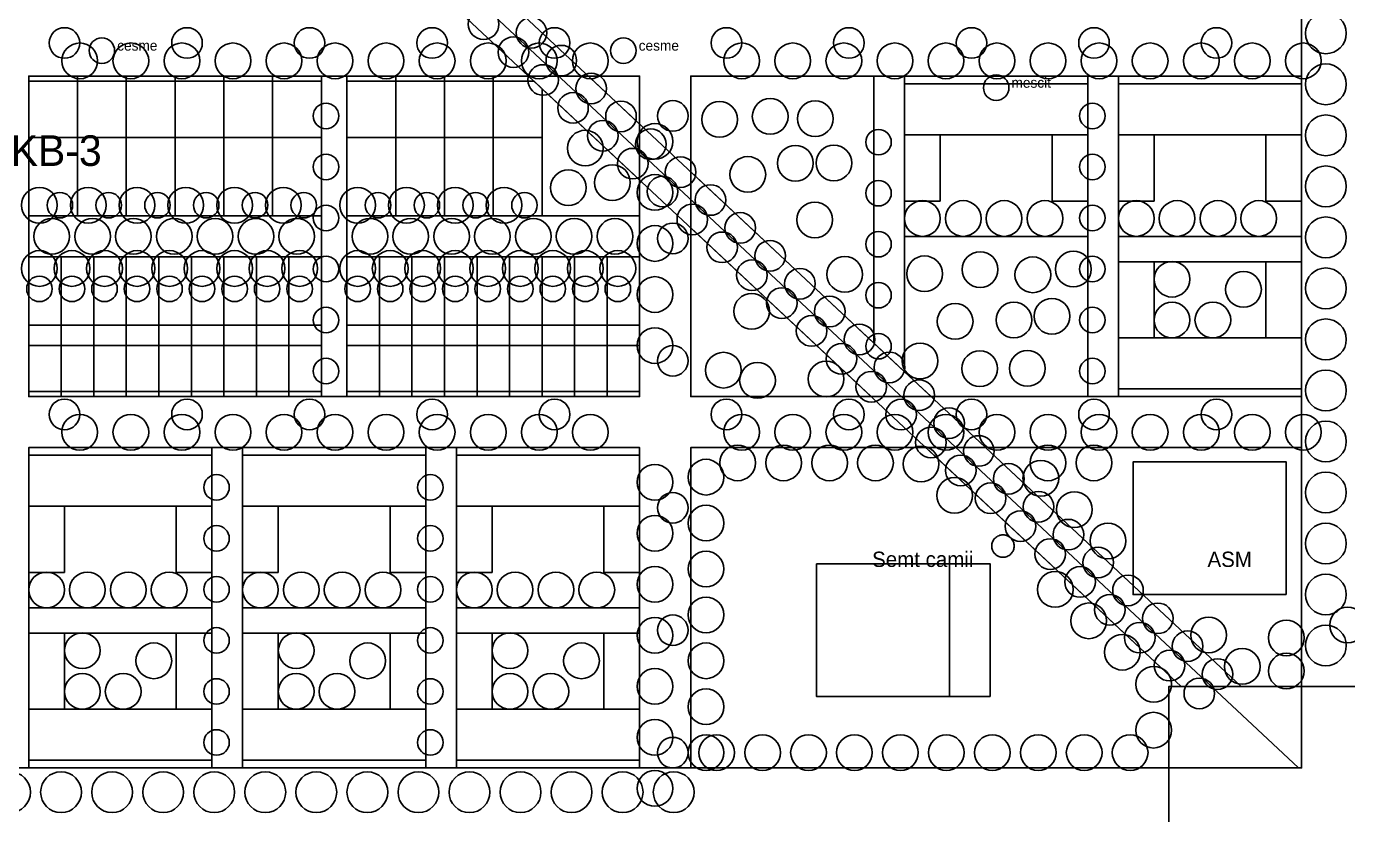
# Model space of a CAD drawing. Header units: metres. Extents: x -4 to 860, y -4 to 754.
# Drawn here: x 141.2 to 400, y 374.9 to 529.4 of the extents above; entities that cross this region are included whole.
import ezdxf

# ---------------------------------------------------------------- set-up
doc = ezdxf.new("R2010")
doc.units = ezdxf.units.M
for name, color, linetype in [('ADA_ORTAK', 82, 'Continuous'), ('AGAC', 94, 'Continuous'), ('BINA_T1', 34, 'Continuous'), ('BINA_T2', 24, 'Continuous'), ('BINA_T3', 14, 'Continuous'), ('CEP_YESIL', 63, 'Continuous'), ('DONATI_ARSA', 150, 'Continuous'), ('DONATI_BINA', 5, 'Continuous'), ('KOMSULUK_BIRIMI', 6, 'Continuous'), ('KOSE_EVI', 1, 'Continuous'), ('METIN', 7, 'Continuous'), ('MEYDAN', 40, 'Continuous'), ('PARSEL_T1', 32, 'Continuous'), ('PARSEL_T2', 32, 'Continuous'), ('PARSEL_T3', 32, 'Continuous'), ('SEMBOL', 1, 'Continuous'), ('T1_GENISLEME', 34, 'Continuous'), ('YOL_S1_CADDE', 8, 'Continuous'), ('YOL_S2', 9, 'Continuous'), ('YOL_S3_YAYA', 30, 'Continuous')]:
    doc.layers.add(name, color=color, linetype=linetype)

msp = doc.modelspace()

# ---------------------------------------------------------------- linework, layer by layer
at = {"layer": 'ADA_ORTAK'}
for points in [[(141.67, 484.2), (141.67, 492.2), (199, 492.2), (199, 484.2)], [(204, 484.2), (204, 492.2), (261.33, 492.2), (261.33, 484.2)]]:
    msp.add_lwpolyline(points, close=True, dxfattribs=at)
at = {"layer": 'AGAC'}
for centre, radius in [((230.76, 529.78), 3), ((240.15, 528.11), 3), ((395.75, 528), 4), ((148.67, 526.1), 3), ((172.67, 526.1), 3), ((196.67, 526.1), 3), ((220.67, 526.1), 3), ((244.67, 526.1), 3), ((278.33, 526.1), 3), ((302.33, 526.1), 3), ((326.33, 526.1), 3), ((350.33, 526.1), 3), ((374.33, 526.1), 3), ((151.67, 522.6), 3.5), ((161.67, 522.6), 3.5), ((171.67, 522.6), 3.5), ((181.67, 522.6), 3.5), ((191.67, 522.6), 3.5), ((201.67, 522.6), 3.5), ((211.67, 522.6), 3.5), ((221.67, 522.6), 3.5), ((231.67, 522.6), 3.5), ((236.6, 524.31), 3), ((241.67, 522.6), 3.5), ((245.99, 522.64), 3), ((251.67, 522.6), 3.5), ((281.33, 522.6), 3.5), ((291.33, 522.6), 3.5), ((301.33, 522.6), 3.5), ((311.33, 522.6), 3.5), ((321.33, 522.6), 3.5), ((331.33, 522.6), 3.5), ((341.33, 522.6), 3.5), ((351.33, 522.6), 3.5), ((361.33, 522.6), 3.5), ((371.33, 522.6), 3.5), ((381.33, 522.6), 3.5), ((391.33, 522.6), 3.5), ((242.44, 518.85), 3), ((251.83, 517.18), 3), ((395.75, 518), 4), ((248.28, 513.38), 3), ((286.9, 511.71), 3.5), ((199.9, 511.8), 2.5), ((257.68, 511.71), 3), ((267.83, 511.8), 3), ((276.99, 511.12), 3.5), ((295.73, 511.26), 3.5), ((350.01, 511.8), 2.5), ((254.12, 507.92), 3), ((264.33, 506.8), 3.5), ((395.75, 508), 4), ((250.69, 505.49), 3.5), ((263.52, 506.25), 3), ((308.12, 506.66), 2.5), ((259.97, 502.45), 3), ((291.84, 502.53), 3.5), ((299.38, 502.57), 3.5), ((199.9, 501.8), 2.5), ((255.99, 498.73), 3.5), ((269.36, 500.78), 3), ((282.52, 500.33), 3.5), ((350.01, 501.8), 2.5), ((247.37, 497.74), 3.5), ((264.33, 496.8), 3.5), ((265.81, 496.99), 3), ((395.75, 498), 4), ((143.77, 494.3), 3.5), ((153.32, 494.3), 3.5), ((162.88, 494.3), 3.5), ((172.43, 494.3), 3.5), ((181.99, 494.3), 3.5), ((191.54, 494.3), 3.5), ((206.1, 494.3), 3.5), ((215.66, 494.3), 3.5), ((225.21, 494.3), 3.5), ((234.77, 494.3), 3.5), ((275.2, 495.32), 3), ((308.12, 496.66), 2.5), ((147.77, 494.3), 2.5), ((157.32, 494.3), 2.5), ((166.88, 494.3), 2.5), ((176.43, 494.3), 2.5), ((185.99, 494.3), 2.5), ((195.54, 494.3), 2.5), ((199.9, 491.8), 2.5), ((210.1, 494.3), 2.5), ((219.66, 494.3), 2.5), ((229.21, 494.3), 2.5), ((238.77, 494.3), 2.5), ((271.65, 491.52), 3), ((295.64, 491.42), 3.5), ((316.72, 491.7), 3.5), ((324.72, 491.7), 3.5), ((332.72, 491.7), 3.5), ((340.72, 491.7), 3.5), ((350.01, 491.8), 2.5), ((358.61, 491.7), 3.5), ((366.61, 491.7), 3.5), ((374.61, 491.7), 3.5), ((382.61, 491.7), 3.5), ((146.17, 488.2), 3.5), ((154.17, 488.2), 3.5), ((162.17, 488.2), 3.5), ((170.17, 488.2), 3.5), ((178.17, 488.2), 3.5), ((186.17, 488.2), 3.5), ((194.17, 488.2), 3.5), ((208.5, 488.2), 3.5), ((216.5, 488.2), 3.5), ((224.5, 488.2), 3.5), ((232.5, 488.2), 3.5), ((240.5, 488.2), 3.5), ((248.5, 488.2), 3.5), ((256.5, 488.2), 3.5), ((281.04, 489.85), 3), ((395.75, 488), 4), ((264.33, 486.8), 3.5), ((267.83, 487.8), 3), ((308.12, 486.66), 2.5), ((277.49, 486.05), 3), ((286.89, 484.39), 3), ((143.77, 481.9), 3.5), ((150.14, 481.9), 3.5), ((156.51, 481.9), 3.5), ((162.88, 481.9), 3.5), ((169.25, 481.9), 3.5), ((175.62, 481.9), 3.5), ((181.99, 481.9), 3.5), ((188.36, 481.9), 3.5), ((194.73, 481.9), 3.5), ((199.9, 481.8), 2.5), ((206.1, 481.9), 3.5), ((212.47, 481.9), 3.5), ((218.84, 481.9), 3.5), ((225.21, 481.9), 3.5), ((231.58, 481.9), 3.5), ((237.95, 481.9), 3.5), ((244.32, 481.9), 3.5), ((250.69, 481.9), 3.5), ((257.06, 481.9), 3.5), ((301.51, 480.75), 3.5), ((317.14, 480.86), 3.5), ((328.02, 481.69), 3.5), ((338.35, 480.66), 3.5), ((346.29, 481.78), 3.5), ((350.01, 481.8), 2.5), ((283.33, 480.59), 3), ((292.73, 478.92), 3), ((365.61, 479.8), 3.5), ((395.75, 478), 4), ((143.77, 477.9), 2.5), ((150.14, 477.9), 2.5), ((156.51, 477.9), 2.5), ((162.88, 477.9), 2.5), ((169.25, 477.9), 2.5), ((175.62, 477.9), 2.5), ((181.99, 477.9), 2.5), ((188.36, 477.9), 2.5), ((194.73, 477.9), 2.5), ((206.1, 477.9), 2.5), ((212.47, 477.9), 2.5), ((218.84, 477.9), 2.5), ((225.21, 477.9), 2.5), ((231.58, 477.9), 2.5), ((237.95, 477.9), 2.5), ((244.32, 477.9), 2.5), ((250.69, 477.9), 2.5), ((257.06, 477.9), 2.5), ((264.33, 476.8), 3.5), ((308.12, 476.66), 2.5), ((379.61, 477.8), 3.5), ((283.27, 473.51), 3.5), ((289.18, 475.12), 3), ((298.57, 473.45), 3), ((199.9, 471.8), 2.5), ((323.13, 471.52), 3.5), ((334.64, 471.8), 3.5), ((342.1, 472.54), 3.5), ((350.01, 471.8), 2.5), ((365.61, 471.8), 3.5), ((373.61, 471.8), 3.5), ((295.02, 469.66), 3), ((304.41, 467.99), 3), ((395.75, 468), 4), ((264.33, 466.8), 3.5), ((308.12, 466.66), 2.5), ((267.83, 463.8), 3), ((300.86, 464.19), 3), ((316.26, 463.78), 3.5), ((337.28, 462.32), 3.5), ((199.9, 461.8), 2.5), ((277.74, 461.97), 3.5), ((284.42, 459.96), 3.5), ((297.86, 460.24), 3.5), ((310.25, 462.52), 3), ((327.96, 462.27), 3.5), ((350.01, 461.8), 2.5), ((306.7, 458.73), 3), ((395.75, 458), 4), ((316.1, 457.06), 3), ((148.67, 453.3), 3), ((172.67, 453.3), 3), ((196.67, 453.3), 3), ((220.67, 453.3), 3), ((244.67, 453.3), 3), ((278.33, 453.3), 3), ((302.33, 453.3), 3), ((312.54, 453.26), 3), ((326.33, 453.3), 3), ((350.33, 453.3), 3), ((374.33, 453.3), 3), ((151.67, 449.8), 3.5), ((161.67, 449.8), 3.5), ((171.67, 449.8), 3.5), ((181.67, 449.8), 3.5), ((191.67, 449.8), 3.5), ((201.67, 449.8), 3.5), ((211.67, 449.8), 3.5), ((221.67, 449.8), 3.5), ((231.67, 449.8), 3.5), ((241.67, 449.8), 3.5), ((251.67, 449.8), 3.5), ((281.33, 449.8), 3.5), ((291.33, 449.8), 3.5), ((301.33, 449.8), 3.5), ((311.33, 449.8), 3.5), ((321.33, 449.8), 3.5), ((321.94, 451.59), 3), ((331.33, 449.8), 3.5), ((341.33, 449.8), 3.5), ((351.33, 449.8), 3.5), ((361.33, 449.8), 3.5), ((371.33, 449.8), 3.5), ((381.33, 449.8), 3.5), ((391.33, 449.8), 3.5), ((318.39, 447.8), 3), ((395.75, 448), 4), ((327.78, 446.13), 3), ((280.53, 443.8), 3.5), ((289.53, 443.8), 3.5), ((298.53, 443.8), 3.5), ((307.53, 443.8), 3.5), ((316.45, 443.58), 3.5), ((324.23, 442.33), 3), ((341.31, 443.8), 3.5), ((350.31, 443.8), 3.5), ((264.33, 440), 3.5), ((274.33, 441), 3.5), ((333.62, 440.66), 3), ((339.92, 440.79), 3.5), ((178.46, 439), 2.5), ((220.34, 439), 2.5), ((323.02, 437.43), 3.5), ((395.75, 438), 4), ((267.83, 435), 3), ((330.07, 436.86), 3), ((339.46, 435.2), 3), ((346.49, 434.64), 3.5), ((274.33, 432), 3.5), ((264.33, 430), 3.5), ((335.91, 431.4), 3), ((345.31, 429.73), 3), ((178.46, 429), 2.5), ((220.34, 429), 2.5), ((353.07, 428.5), 3.5), ((395.75, 428), 4), ((341.75, 425.93), 3), ((351.15, 424.27), 3), ((274.33, 423), 3.5), ((145.17, 418.9), 3.5), ((153.17, 418.9), 3.5), ((161.17, 418.9), 3.5), ((169.17, 418.9), 3.5), ((187.06, 418.9), 3.5), ((195.06, 418.9), 3.5), ((203.06, 418.9), 3.5), ((211.06, 418.9), 3.5), ((228.94, 418.9), 3.5), ((236.94, 418.9), 3.5), ((244.94, 418.9), 3.5), ((252.94, 418.9), 3.5), ((264.33, 420), 3.5), ((342.74, 418.99), 3.5), ((347.6, 420.47), 3), ((395.75, 418), 4), ((178.46, 419), 2.5), ((220.34, 419), 2.5), ((356.99, 418.8), 3), ((274.33, 414), 3.5), ((353.44, 415), 3), ((349.31, 412.84), 3.5), ((362.83, 413.33), 3), ((178.46, 409), 2.5), ((220.34, 409), 2.5), ((264.33, 410), 3.5), ((267.83, 411), 3), ((359.28, 409.54), 3), ((372.78, 410.05), 3.5), ((388, 409.49), 3.5), ((395.75, 408), 4), ((152.17, 407), 3.5), ((194.06, 407), 3.5), ((235.94, 407), 3.5), ((355.88, 406.69), 3.5), ((368.67, 407.87), 3), ((166.17, 405), 3.5), ((208.06, 405), 3.5), ((249.94, 405), 3.5), ((274.33, 405), 3.5), ((365.12, 404.07), 3), ((379.36, 403.9), 3.5), ((388, 403), 3.5), ((362.03, 400.41), 3.5), ((374.52, 402.4), 3), ((152.17, 399), 3.5), ((160.17, 399), 3.5), ((178.46, 399), 2.5), ((194.06, 399), 3.5), ((202.06, 399), 3.5), ((220.34, 399), 2.5), ((235.94, 399), 3.5), ((243.94, 399), 3.5), ((264.33, 400), 3.5), ((370.96, 398.61), 3), ((274.33, 396), 3.5), ((264.33, 390), 3.5), ((362, 391.41), 3.5), ((178.46, 389), 2.5), ((220.34, 389), 2.5), ((267.83, 387), 3), ((274.33, 387), 3.5), ((276.41, 387), 3.5), ((285.41, 387), 3.5), ((294.41, 387), 3.5), ((303.41, 387), 3.5), ((312.41, 387), 3.5), ((321.41, 387), 3.5), ((330.41, 387), 3.5), ((339.41, 387), 3.5), ((348.41, 387), 3.5), ((357.41, 387), 3.5), ((138, 379.25), 4), ((148, 379.25), 4), ((158, 379.25), 4), ((168, 379.25), 4), ((178, 379.25), 4), ((188, 379.25), 4), ((198, 379.25), 4), ((208, 379.25), 4), ((218, 379.25), 4), ((228, 379.25), 4), ((238, 379.25), 4), ((248, 379.25), 4), ((258, 379.25), 4), ((264.33, 380), 3.5), ((268, 379.25), 4)]:
    msp.add_circle(centre, radius, dxfattribs=at)
at = {"layer": 'BINA_T1'}
for points in [[(148.04, 457.8), (148.04, 466.8), (141.67, 466.8), (141.67, 457.8)], [(154.41, 457.8), (154.41, 466.8), (148.04, 466.8), (148.04, 457.8)], [(160.78, 457.8), (160.78, 466.8), (154.41, 466.8), (154.41, 457.8)], [(167.15, 457.8), (167.15, 466.8), (160.78, 466.8), (160.78, 457.8)], [(173.52, 457.8), (173.52, 466.8), (167.15, 466.8), (167.15, 457.8)], [(179.89, 457.8), (179.89, 466.8), (173.52, 466.8), (173.52, 457.8)], [(186.26, 457.8), (186.26, 466.8), (179.89, 466.8), (179.89, 457.8)], [(192.63, 457.8), (192.63, 466.8), (186.26, 466.8), (186.26, 457.8)], [(199, 457.8), (199, 466.8), (192.63, 466.8), (192.63, 457.8)], [(210.37, 457.8), (210.37, 466.8), (204, 466.8), (204, 457.8)], [(216.74, 457.8), (216.74, 466.8), (210.37, 466.8), (210.37, 457.8)], [(223.11, 457.8), (223.11, 466.8), (216.74, 466.8), (216.74, 457.8)], [(229.48, 457.8), (229.48, 466.8), (223.11, 466.8), (223.11, 457.8)], [(235.85, 457.8), (235.85, 466.8), (229.48, 466.8), (229.48, 457.8)], [(242.22, 457.8), (242.22, 466.8), (235.85, 466.8), (235.85, 457.8)], [(248.59, 457.8), (248.59, 466.8), (242.22, 466.8), (242.22, 457.8)], [(254.96, 457.8), (254.96, 466.8), (248.59, 466.8), (248.59, 457.8)], [(261.33, 457.8), (261.33, 466.8), (254.96, 466.8), (254.96, 457.8)]]:
    msp.add_lwpolyline(points, close=True, dxfattribs=at)
at = {"layer": 'BINA_T2'}
for points in [[(151.22, 507.6), (151.22, 518.6), (141.67, 518.6), (141.67, 507.6)], [(160.78, 507.6), (160.78, 518.6), (151.22, 518.6), (151.22, 507.6)], [(170.33, 507.6), (170.33, 518.6), (160.78, 518.6), (160.78, 507.6)], [(179.89, 507.6), (179.89, 518.6), (170.33, 518.6), (170.33, 507.6)], [(189.44, 507.6), (189.44, 518.6), (179.89, 518.6), (179.89, 507.6)], [(199, 507.6), (199, 518.6), (189.44, 518.6), (189.44, 507.6)], [(213.56, 507.6), (213.56, 518.6), (204, 518.6), (204, 507.6)], [(223.11, 507.6), (223.11, 518.6), (213.56, 518.6), (213.56, 507.6)], [(232.67, 507.6), (232.67, 518.6), (223.11, 518.6), (223.11, 507.6)], [(242.22, 507.6), (232.67, 507.6), (232.67, 518.6), (240.66, 518.6), (242.22, 517.13)]]:
    msp.add_lwpolyline(points, close=True, dxfattribs=at)
at = {"layer": 'BINA_T3'}
for points in [[(349.11, 508.1), (349.11, 518.1), (313.22, 518.1), (313.22, 508.1)], [(391, 508.1), (391, 518.1), (355.11, 518.1), (355.11, 508.1)], [(320.22, 495.1), (320.22, 508.1), (313.22, 508.1), (313.22, 495.1)], [(349.11, 495.1), (349.11, 508.1), (342.11, 508.1), (342.11, 495.1)], [(362.11, 495.1), (362.11, 508.1), (355.11, 508.1), (355.11, 495.1)], [(391, 495.1), (391, 508.1), (384, 508.1), (384, 495.1)], [(391, 483.2), (391, 488.2), (355.11, 488.2), (355.11, 483.2)], [(362.11, 468.3), (362.11, 483.2), (355.11, 483.2), (355.11, 468.3)], [(391, 468.3), (391, 483.2), (384, 483.2), (384, 468.3)], [(391, 458.3), (391, 468.3), (355.11, 468.3), (355.11, 458.3)], [(177.56, 435.3), (177.56, 445.3), (141.67, 445.3), (141.67, 435.3)], [(219.44, 435.3), (219.44, 445.3), (183.56, 445.3), (183.56, 435.3)], [(261.33, 435.3), (261.33, 445.3), (225.44, 445.3), (225.44, 435.3)], [(148.67, 422.3), (148.67, 435.3), (141.67, 435.3), (141.67, 422.3)], [(177.56, 422.3), (177.56, 435.3), (170.56, 435.3), (170.56, 422.3)], [(190.56, 422.3), (190.56, 435.3), (183.56, 435.3), (183.56, 422.3)], [(219.44, 422.3), (219.44, 435.3), (212.44, 435.3), (212.44, 422.3)], [(232.44, 422.3), (232.44, 435.3), (225.44, 435.3), (225.44, 422.3)], [(261.33, 422.3), (261.33, 435.3), (254.33, 435.3), (254.33, 422.3)], [(177.56, 410.4), (177.56, 415.4), (141.67, 415.4), (141.67, 410.4)], [(219.44, 410.4), (219.44, 415.4), (183.56, 415.4), (183.56, 410.4)], [(261.33, 410.4), (261.33, 415.4), (225.44, 415.4), (225.44, 410.4)], [(148.67, 395.5), (148.67, 410.4), (141.67, 410.4), (141.67, 395.5)], [(177.56, 395.5), (177.56, 410.4), (170.56, 410.4), (170.56, 395.5)], [(190.56, 395.5), (190.56, 410.4), (183.56, 410.4), (183.56, 395.5)], [(219.44, 395.5), (219.44, 410.4), (212.44, 410.4), (212.44, 395.5)], [(232.44, 395.5), (232.44, 410.4), (225.44, 410.4), (225.44, 395.5)], [(261.33, 395.5), (261.33, 410.4), (254.33, 410.4), (254.33, 395.5)], [(177.56, 385.5), (177.56, 395.5), (141.67, 395.5), (141.67, 385.5)], [(219.44, 385.5), (219.44, 395.5), (183.56, 395.5), (183.56, 385.5)], [(261.33, 385.5), (261.33, 395.5), (225.44, 395.5), (225.44, 385.5)]]:
    msp.add_lwpolyline(points, close=True, dxfattribs=at)
at = {"layer": 'CEP_YESIL'}
for points in [[(261.33, 519.6), (261.33, 510.21), (251.3, 519.6)], [(271.33, 519.6), (307.22, 519.6), (307.22, 467.28), (271.33, 500.85)], [(242.22, 517.13), (261.33, 499.25), (261.33, 492.2), (242.22, 492.2)], [(306.71, 456.8), (271.33, 456.8), (271.33, 489.9)], [(313.22, 488.2), (349.11, 488.2), (349.11, 456.8), (318.42, 456.8), (313.22, 461.66)]]:
    msp.add_lwpolyline(points, close=True, dxfattribs=at)
at = {"layer": 'DONATI_ARSA'}
for points in [[(271.33, 384), (271.33, 446.8), (317.4, 446.8), (367.42, 400), (365, 400), (365, 384)], [(391, 400), (379.13, 400), (329.11, 446.8), (391, 446.8)]]:
    msp.add_lwpolyline(points, close=True, dxfattribs=at)
at = {"layer": 'DONATI_BINA'}
for points in [[(388, 418), (388, 444), (358, 444), (358, 418)], [(334.7, 427.5), (334.69, 427.28), (334.66, 427.07), (334.61, 426.86), (334.53, 426.66), (334.44, 426.46), (334.33, 426.28), (334.2, 426.1), (334.06, 425.94), (333.9, 425.8), (333.72, 425.67), (333.54, 425.56), (333.34, 425.47), (333.14, 425.39), (332.93, 425.34), (332.72, 425.31), (332.5, 425.3), (332.28, 425.31), (332.07, 425.34), (331.86, 425.39), (331.66, 425.47), (331.46, 425.56), (331.28, 425.67), (331.1, 425.8), (330.94, 425.94), (330.8, 426.1), (330.67, 426.28), (330.56, 426.46), (330.47, 426.66), (330.39, 426.86), (330.34, 427.07), (330.31, 427.28), (330.3, 427.5), (330.31, 427.72), (330.34, 427.93), (330.39, 428.14), (330.47, 428.34), (330.56, 428.54), (330.67, 428.72), (330.8, 428.9), (330.94, 429.06), (331.1, 429.2), (331.28, 429.33), (331.46, 429.44), (331.66, 429.53), (331.86, 429.61), (332.07, 429.66), (332.28, 429.69), (332.5, 429.7), (332.72, 429.69), (332.93, 429.66), (333.14, 429.61), (333.34, 429.53), (333.54, 429.44), (333.72, 429.33), (333.9, 429.2), (334.06, 429.06), (334.2, 428.9), (334.33, 428.72), (334.44, 428.54), (334.53, 428.34), (334.61, 428.14), (334.66, 427.93), (334.69, 427.72)], [(322, 398), (322, 424), (296, 424), (296, 398)], [(330, 398), (330, 424), (322, 424), (322, 398)]]:
    msp.add_lwpolyline(points, close=True, dxfattribs=at)
at = {"layer": 'KOMSULUK_BIRIMI'}
for points in [[(12, 738), (390.38, 384), (12, 384)], [(12, 738), (391, 738), (391, 384), (390.38, 384)]]:
    msp.add_lwpolyline(points, close=True, dxfattribs=at)
at = {"layer": 'KOSE_EVI'}
msp.add_lwpolyline([(242.22, 507.6), (232.67, 507.6), (232.67, 518.6), (240.66, 518.6), (242.22, 517.13)], close=True, dxfattribs=at)
at = {"layer": 'MEYDAN'}
msp.add_lwpolyline([(435, 350), (435, 400), (365, 400), (365, 350)], close=True, dxfattribs=at)
at = {"layer": 'PARSEL_T1'}
for points in [[(148.04, 456.8), (148.04, 484.2), (141.67, 484.2), (141.67, 456.8)], [(154.41, 456.8), (154.41, 484.2), (148.04, 484.2), (148.04, 456.8)], [(160.78, 456.8), (160.78, 484.2), (154.41, 484.2), (154.41, 456.8)], [(167.15, 456.8), (167.15, 484.2), (160.78, 484.2), (160.78, 456.8)], [(173.52, 456.8), (173.52, 484.2), (167.15, 484.2), (167.15, 456.8)], [(179.89, 456.8), (179.89, 484.2), (173.52, 484.2), (173.52, 456.8)], [(186.26, 456.8), (186.26, 484.2), (179.89, 484.2), (179.89, 456.8)], [(192.63, 456.8), (192.63, 484.2), (186.26, 484.2), (186.26, 456.8)], [(199, 456.8), (199, 484.2), (192.63, 484.2), (192.63, 456.8)], [(210.37, 456.8), (210.37, 484.2), (204, 484.2), (204, 456.8)], [(216.74, 456.8), (216.74, 484.2), (210.37, 484.2), (210.37, 456.8)], [(223.11, 456.8), (223.11, 484.2), (216.74, 484.2), (216.74, 456.8)], [(229.48, 456.8), (229.48, 484.2), (223.11, 484.2), (223.11, 456.8)], [(235.85, 456.8), (235.85, 484.2), (229.48, 484.2), (229.48, 456.8)], [(242.22, 456.8), (242.22, 484.2), (235.85, 484.2), (235.85, 456.8)], [(248.59, 456.8), (248.59, 484.2), (242.22, 484.2), (242.22, 456.8)], [(254.96, 456.8), (254.96, 484.2), (248.59, 484.2), (248.59, 456.8)], [(261.33, 456.8), (261.33, 484.2), (254.96, 484.2), (254.96, 456.8)]]:
    msp.add_lwpolyline(points, close=True, dxfattribs=at)
at = {"layer": 'PARSEL_T2'}
for points in [[(151.22, 492.2), (151.22, 519.6), (141.67, 519.6), (141.67, 492.2)], [(160.78, 492.2), (160.78, 519.6), (151.22, 519.6), (151.22, 492.2)], [(170.33, 492.2), (170.33, 519.6), (160.78, 519.6), (160.78, 492.2)], [(179.89, 492.2), (179.89, 519.6), (170.33, 519.6), (170.33, 492.2)], [(189.44, 492.2), (189.44, 519.6), (179.89, 519.6), (179.89, 492.2)], [(199, 492.2), (199, 519.6), (189.44, 519.6), (189.44, 492.2)], [(213.56, 492.2), (213.56, 519.6), (204, 519.6), (204, 492.2)], [(223.11, 492.2), (223.11, 519.6), (213.56, 519.6), (213.56, 492.2)], [(232.67, 492.2), (232.67, 519.6), (223.11, 519.6), (223.11, 492.2)], [(242.22, 492.2), (232.67, 492.2), (232.67, 519.6), (239.59, 519.6), (242.22, 517.13)]]:
    msp.add_lwpolyline(points, close=True, dxfattribs=at)
at = {"layer": 'PARSEL_T3'}
for points in [[(349.11, 488.2), (349.11, 519.6), (313.22, 519.6), (313.22, 488.2)], [(391, 488.2), (391, 519.6), (355.11, 519.6), (355.11, 488.2)], [(391, 456.8), (391, 488.2), (355.11, 488.2), (355.11, 456.8)], [(177.56, 415.4), (177.56, 446.8), (141.67, 446.8), (141.67, 415.4)], [(219.44, 415.4), (219.44, 446.8), (183.56, 446.8), (183.56, 415.4)], [(261.33, 415.4), (261.33, 446.8), (225.44, 446.8), (225.44, 415.4)], [(177.56, 384), (177.56, 415.4), (141.67, 415.4), (141.67, 384)], [(219.44, 384), (219.44, 415.4), (183.56, 415.4), (183.56, 384)], [(261.33, 384), (261.33, 415.4), (225.44, 415.4), (225.44, 384)]]:
    msp.add_lwpolyline(points, close=True, dxfattribs=at)
at = {"layer": 'SEMBOL'}
for centre, radius in [((156, 524.6), 2.5), ((258.15, 524.6), 2.5), ((331.17, 517.33), 2.5), ((400, 412), 3.5)]:
    msp.add_circle(centre, radius, dxfattribs=at)
at = {"layer": 'T1_GENISLEME'}
for points in [[(148.04, 466.8), (148.04, 470.8), (141.67, 470.8), (141.67, 466.8)], [(154.41, 466.8), (154.41, 470.8), (148.04, 470.8), (148.04, 466.8)], [(160.78, 466.8), (160.78, 470.8), (154.41, 470.8), (154.41, 466.8)], [(167.15, 466.8), (167.15, 470.8), (160.78, 470.8), (160.78, 466.8)], [(173.52, 466.8), (173.52, 470.8), (167.15, 470.8), (167.15, 466.8)], [(179.89, 466.8), (179.89, 470.8), (173.52, 470.8), (173.52, 466.8)], [(186.26, 466.8), (186.26, 470.8), (179.89, 470.8), (179.89, 466.8)], [(192.63, 466.8), (192.63, 470.8), (186.26, 470.8), (186.26, 466.8)], [(199, 466.8), (199, 470.8), (192.63, 470.8), (192.63, 466.8)], [(210.37, 466.8), (210.37, 470.8), (204, 470.8), (204, 466.8)], [(216.74, 466.8), (216.74, 470.8), (210.37, 470.8), (210.37, 466.8)], [(223.11, 466.8), (223.11, 470.8), (216.74, 470.8), (216.74, 466.8)], [(229.48, 466.8), (229.48, 470.8), (223.11, 470.8), (223.11, 466.8)], [(235.85, 466.8), (235.85, 470.8), (229.48, 470.8), (229.48, 466.8)], [(242.22, 466.8), (242.22, 470.8), (235.85, 470.8), (235.85, 466.8)], [(248.59, 466.8), (248.59, 470.8), (242.22, 470.8), (242.22, 466.8)], [(254.96, 466.8), (254.96, 470.8), (248.59, 470.8), (248.59, 466.8)], [(261.33, 466.8), (261.33, 470.8), (254.96, 470.8), (254.96, 466.8)]]:
    msp.add_lwpolyline(points, close=True, dxfattribs=at)
at = {"layer": 'YOL_S1_CADDE'}
msp.add_lwpolyline([(409, 12), (391, 12), (391, 366), (12, 366), (12, 384), (391, 384), (391, 738), (409, 738), (409, 384), (788, 384), (788, 366), (409, 366)], close=True, dxfattribs=at)
at = {"layer": 'YOL_S2'}
msp.add_lwpolyline([(391, 529.6), (391, 519.6), (271.33, 519.6), (271.33, 456.8), (391, 456.8), (391, 446.8), (271.33, 446.8), (271.33, 384), (261.33, 384), (261.33, 446.8), (141.67, 446.8), (141.67, 384), (131.67, 384)], dxfattribs=at)
msp.add_lwpolyline([(141.67, 456.8), (261.33, 456.8), (261.33, 519.6), (141.67, 519.6)], close=True, dxfattribs=at)
at = {"layer": 'YOL_S3_YAYA'}
for points in [[(379.13, 400), (367.42, 400), (12, 732.52), (12, 738), (17.85, 738)], [(199, 456.8), (199, 519.6), (204, 519.6), (204, 456.8)], [(307.22, 519.6), (313.22, 519.6), (313.22, 461.66), (307.22, 467.28)], [(349.11, 456.8), (349.11, 519.6), (355.11, 519.6), (355.11, 456.8)], [(177.56, 384), (177.56, 446.8), (183.56, 446.8), (183.56, 384)], [(219.44, 384), (219.44, 446.8), (225.44, 446.8), (225.44, 384)]]:
    msp.add_lwpolyline(points, close=True, dxfattribs=at)

# ---------------------------------------------------------------- texts
at = {"layer": 'METIN'}
for s, height, p in [('KB-3', 6, (138.13, 502)), ('Semt camii', 3, (306.87, 423.4)), ('ASM', 3, (372.56, 423.4))]:
    msp.add_text(s, height=height, dxfattribs=at).set_placement(p)
at = {"layer": 'SEMBOL'}
for s, p in [('cesme', (159, 524.6)), ('cesme', (261.15, 524.6)), ('mescit', (334.17, 517.33))]:
    msp.add_text(s, height=2, dxfattribs=at).set_placement(p)

doc.saveas('drawing.dxf')
